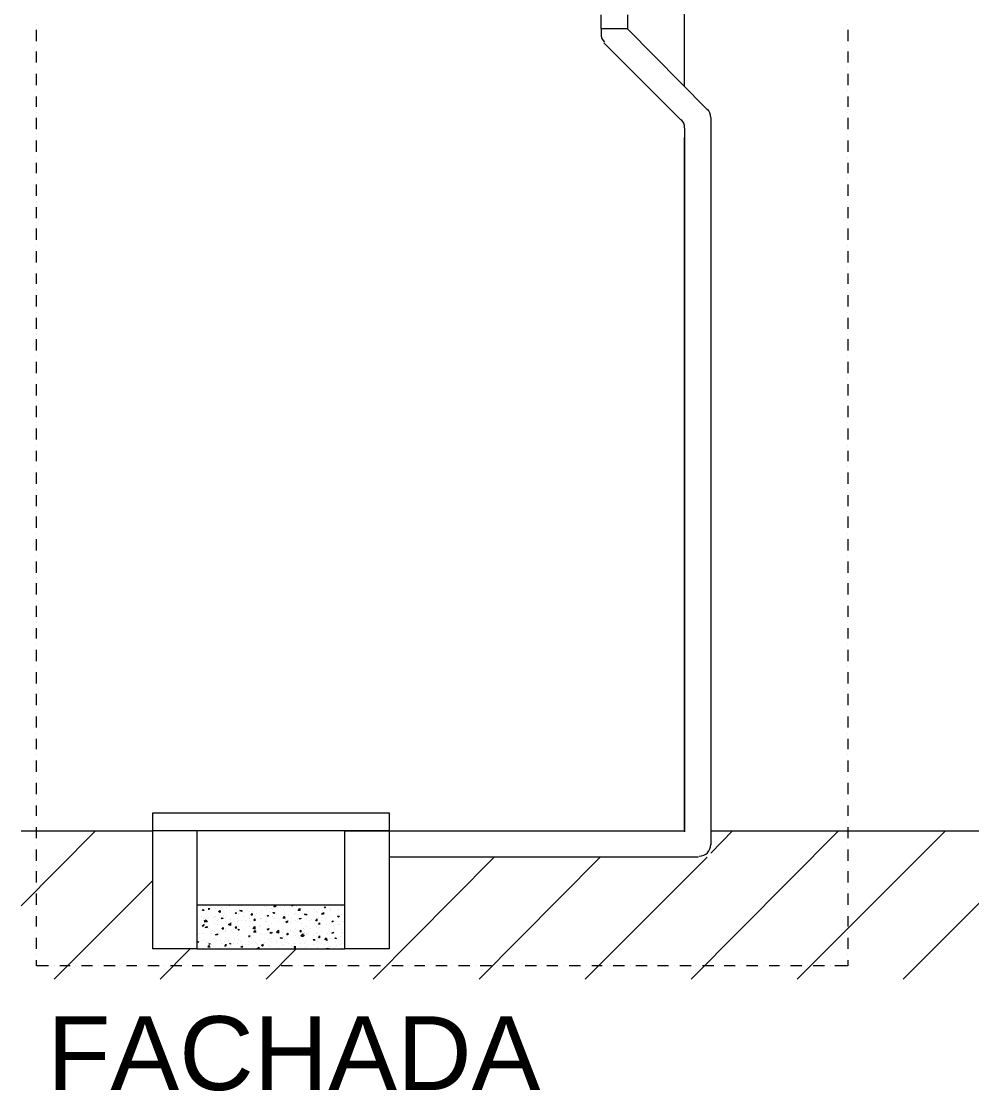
# Model space of a CAD drawing. Header units: millimetres. Extents: x 8 to 69.8, y -142.7 to -115.9.
# Drawn here: x 64.511 to 65.155, y -127.928 to -127.206 of the extents above; entities that cross this region are included whole.
import ezdxf

# ---------------------------------------------------------------- set-up
doc = ezdxf.new("R2010")
doc.units = ezdxf.units.MM
for name, color, linetype, true_color in [('PDF3_0', 7, 'Continuous', 0x8e8e8e), ('PDF3_04-DETALHE', 7, 'Continuous', 0xc6c6c6), ('PDF3_A_PLUVIAL', 7, 'Continuous', 0x2491ff)]:
    doc.layers.add(name, color=color, linetype=linetype, true_color=true_color)
doc.layers.add('PDF3_07-HACHURIADO', color=7, linetype='Continuous')
doc.layers.add('PDF3_13-CORTE', color=7, linetype='Continuous')

msp = doc.modelspace()

# ---------------------------------------------------------------- linework, layer by layer
at = {"layer": 'PDF3_0', "color": 7, "lineweight": 0}
msp.add_lwpolyline([(64.96032, -127.25029), (64.96032, -127.17473), (65.06827, -127.17473, -0.271847), (66.94026, -126.0749, -0.272057), (68.81289, -127.17473), (68.92084, -127.17473)], format="xyb", dxfattribs=at)
msp.add_lwpolyline([(64.96032, -127.75449), (64.96032, -127.28522)], dxfattribs=at)
at = {"layer": 'PDF3_04-DETALHE', "color": 7, "lineweight": 0}
for points in [[(64.52153, -127.20838), (64.52153, -127.20838)], [(64.52153, -127.21981), (64.52153, -127.21219)], [(65.07081, -127.20838), (65.07081, -127.20838)], [(65.07081, -127.21219), (65.07081, -127.21981)], [(64.52153, -127.22299), (64.52153, -127.22299)], [(64.52153, -127.23442), (64.52153, -127.2268)], [(65.07081, -127.22299), (65.07081, -127.22299)], [(65.07081, -127.2268), (65.07081, -127.23442)], [(64.52153, -127.23823), (64.52153, -127.23823)], [(64.52153, -127.24966), (64.52153, -127.24204)], [(65.07081, -127.23823), (65.07081, -127.23823)], [(65.07081, -127.24204), (65.07081, -127.24966)], [(64.52153, -127.25347), (64.52153, -127.25347)], [(64.52153, -127.26426), (64.52153, -127.25728)], [(65.07081, -127.25347), (65.07081, -127.25347)], [(65.07081, -127.25728), (65.07081, -127.26426)], [(64.52153, -127.26807), (64.52153, -127.26807)], [(64.52153, -127.2795), (64.52153, -127.27188)], [(65.07081, -127.26807), (65.07081, -127.26807)], [(65.07081, -127.27188), (65.07081, -127.2795)], [(64.52153, -127.28331), (64.52153, -127.28331)], [(65.07081, -127.28331), (65.07081, -127.28331)], [(64.52153, -127.29474), (64.52153, -127.28712)], [(65.07081, -127.28712), (65.07081, -127.29474)], [(64.52153, -127.29855), (64.52153, -127.29855)], [(65.07081, -127.29855), (65.07081, -127.29855)], [(64.52153, -127.30935), (64.52153, -127.30236)], [(65.07081, -127.30236), (65.07081, -127.30935)], [(64.52153, -127.31316), (64.52153, -127.31316)], [(65.07081, -127.31316), (65.07081, -127.31316)], [(64.52153, -127.32459), (64.52153, -127.31697)], [(65.07081, -127.31697), (65.07081, -127.32459)], [(64.52153, -127.3284), (64.52153, -127.3284)], [(65.07081, -127.3284), (65.07081, -127.3284)], [(64.52153, -127.33983), (64.52153, -127.33221)], [(65.07081, -127.33221), (65.07081, -127.33983)], [(64.52153, -127.343), (64.52153, -127.343)], [(65.07081, -127.343), (65.07081, -127.343)], [(64.52153, -127.35443), (64.52153, -127.34681)], [(65.07081, -127.34681), (65.07081, -127.35443)], [(64.52153, -127.35824), (64.52153, -127.35824)], [(65.07081, -127.35824), (65.07081, -127.35824)], [(64.52153, -127.36967), (64.52153, -127.36205)], [(65.07081, -127.36205), (65.07081, -127.36967)], [(64.52153, -127.37348), (64.52153, -127.37348)], [(64.52153, -127.38428), (64.52153, -127.37729)], [(65.07081, -127.37348), (65.07081, -127.37348)], [(65.07081, -127.37729), (65.07081, -127.38428)], [(64.52153, -127.38809), (64.52153, -127.38809)], [(64.52153, -127.39952), (64.52153, -127.3919)], [(65.07081, -127.38809), (65.07081, -127.38809)], [(65.07081, -127.3919), (65.07081, -127.39952)], [(64.52153, -127.40333), (64.52153, -127.40333)], [(64.52153, -127.41476), (64.52153, -127.40714)], [(65.07081, -127.40333), (65.07081, -127.40333)], [(65.07081, -127.40714), (65.07081, -127.41476)], [(64.52153, -127.41857), (64.52153, -127.41857)], [(64.52153, -127.42937), (64.52153, -127.42175)], [(65.07081, -127.41857), (65.07081, -127.41857)], [(65.07081, -127.42175), (65.07081, -127.42937)], [(64.52153, -127.43318), (64.52153, -127.43318)], [(64.52153, -127.44461), (64.52153, -127.43699)], [(65.07081, -127.43318), (65.07081, -127.43318)], [(65.07081, -127.43699), (65.07081, -127.44461)], [(64.52153, -127.44842), (64.52153, -127.44842)], [(64.52153, -127.45985), (64.52153, -127.45223)], [(65.07081, -127.44842), (65.07081, -127.44842)], [(65.07081, -127.45223), (65.07081, -127.45985)], [(64.52153, -127.46302), (64.52153, -127.46302)], [(64.52153, -127.47445), (64.52153, -127.46683)], [(65.07081, -127.46302), (65.07081, -127.46302)], [(65.07081, -127.46683), (65.07081, -127.47445)], [(64.52153, -127.47826), (64.52153, -127.47826)], [(65.07081, -127.47826), (65.07081, -127.47826)], [(64.52153, -127.48969), (64.52153, -127.48207)], [(65.07081, -127.48207), (65.07081, -127.48969)], [(64.52153, -127.4935), (64.52153, -127.4935)], [(65.07081, -127.4935), (65.07081, -127.4935)], [(64.52153, -127.5043), (64.52153, -127.49731)], [(65.07081, -127.49731), (65.07081, -127.5043)], [(64.52153, -127.50811), (64.52153, -127.50811)], [(65.07081, -127.50811), (65.07081, -127.50811)], [(64.52153, -127.51954), (64.52153, -127.51192)], [(65.07081, -127.51192), (65.07081, -127.51954)], [(64.52153, -127.52335), (64.52153, -127.52335)], [(65.07081, -127.52335), (65.07081, -127.52335)], [(64.52153, -127.53478), (64.52153, -127.52716)], [(65.07081, -127.52716), (65.07081, -127.53478)], [(64.52153, -127.53859), (64.52153, -127.53859)], [(65.07081, -127.53859), (65.07081, -127.53859)], [(64.52153, -127.54938), (64.52153, -127.54176)], [(65.07081, -127.54176), (65.07081, -127.54938)], [(64.52153, -127.55319), (64.52153, -127.55319)], [(65.07081, -127.55319), (65.07081, -127.55319)], [(64.52153, -127.56462), (64.52153, -127.557)], [(65.07081, -127.557), (65.07081, -127.56462)], [(64.52153, -127.56843), (64.52153, -127.56843)], [(64.52153, -127.57986), (64.52153, -127.57224)], [(65.07081, -127.56843), (65.07081, -127.56843)], [(65.07081, -127.57224), (65.07081, -127.57986)], [(64.52153, -127.58304), (64.52153, -127.58304)], [(64.52153, -127.59447), (64.52153, -127.58685)], [(65.07081, -127.58304), (65.07081, -127.58304)], [(65.07081, -127.58685), (65.07081, -127.59447)], [(64.52153, -127.59828), (64.52153, -127.59828)], [(64.52153, -127.60971), (64.52153, -127.60209)], [(65.07081, -127.59828), (65.07081, -127.59828)], [(65.07081, -127.60209), (65.07081, -127.60971)], [(64.52153, -127.61352), (64.52153, -127.61352)], [(64.52153, -127.62431), (64.52153, -127.61733)], [(65.07081, -127.61352), (65.07081, -127.61352)], [(65.07081, -127.61733), (65.07081, -127.62431)], [(64.52153, -127.62812), (64.52153, -127.62812)], [(64.52153, -127.63955), (64.52153, -127.63193)], [(65.07081, -127.62812), (65.07081, -127.62812)], [(65.07081, -127.63193), (65.07081, -127.63955)], [(64.52153, -127.64336), (64.52153, -127.64336)], [(64.52153, -127.65479), (64.52153, -127.64717)], [(65.07081, -127.64336), (65.07081, -127.64336)], [(65.07081, -127.64717), (65.07081, -127.65479)], [(64.52153, -127.6586), (64.52153, -127.6586)], [(64.52153, -127.6694), (64.52153, -127.66178)], [(65.07081, -127.6586), (65.07081, -127.6586)], [(65.07081, -127.66178), (65.07081, -127.6694)], [(64.52153, -127.67321), (64.52153, -127.67321)], [(65.07081, -127.67321), (65.07081, -127.67321)], [(64.52153, -127.68464), (64.52153, -127.67702)], [(65.07081, -127.67702), (65.07081, -127.68464)], [(64.52153, -127.68845), (64.52153, -127.68845)], [(65.07081, -127.68845), (65.07081, -127.68845)], [(64.52153, -127.69924), (64.52153, -127.69226)], [(65.07081, -127.69226), (65.07081, -127.69924)], [(64.52153, -127.70305), (64.52153, -127.70305)], [(65.07081, -127.70305), (65.07081, -127.70305)], [(64.52153, -127.71448), (64.52153, -127.70686)], [(65.07081, -127.70686), (65.07081, -127.71448)], [(64.52153, -127.71829), (64.52153, -127.71829)], [(65.07081, -127.71829), (65.07081, -127.71829)], [(64.52153, -127.72972), (64.52153, -127.7221)], [(65.07081, -127.7221), (65.07081, -127.72972)], [(64.52153, -127.73353), (64.52153, -127.73353)], [(65.07081, -127.73353), (65.07081, -127.73353)], [(64.52153, -127.74433), (64.52153, -127.73734)], [(65.07081, -127.73734), (65.07081, -127.74433)], [(64.52153, -127.74814), (64.52153, -127.74814)], [(65.07081, -127.74814), (65.07081, -127.74814)], [(64.52153, -127.75957), (64.52153, -127.75195)], [(65.07081, -127.75195), (65.07081, -127.75957)], [(64.52153, -127.76338), (64.52153, -127.76338)], [(64.52153, -127.77481), (64.52153, -127.76719)], [(65.07081, -127.76338), (65.07081, -127.76338)], [(65.07081, -127.76719), (65.07081, -127.77481)], [(64.52153, -127.77798), (64.52153, -127.77798)], [(64.52153, -127.78941), (64.52153, -127.78179)], [(65.07081, -127.77798), (65.07081, -127.77798)], [(65.07081, -127.78179), (65.07081, -127.78941)], [(64.52153, -127.79322), (64.52153, -127.79322)], [(64.52153, -127.80465), (64.52153, -127.79703)], [(65.07081, -127.79322), (65.07081, -127.79322)], [(65.07081, -127.79703), (65.07081, -127.80465)], [(64.52153, -127.80846), (64.52153, -127.80846)], [(64.52153, -127.81926), (64.52153, -127.81227)], [(65.07081, -127.80846), (65.07081, -127.80846)], [(65.07081, -127.81227), (65.07081, -127.81926)], [(64.52153, -127.82307), (64.52153, -127.82307)], [(64.52153, -127.8345), (64.52153, -127.82688)], [(65.07081, -127.82307), (65.07081, -127.82307)], [(65.07081, -127.82688), (65.07081, -127.8345)], [(64.52153, -127.83831), (64.52153, -127.83831)], [(64.52979, -127.84593), (64.52153, -127.84593), (64.52153, -127.84212)], [(65.07081, -127.84212), (65.07081, -127.84593), (65.06192, -127.84593)], [(65.07081, -127.83831), (65.07081, -127.83831)], [(64.5336, -127.84593), (64.5336, -127.84593)], [(64.54439, -127.84593), (64.53741, -127.84593)], [(64.5482, -127.84593), (64.5482, -127.84593)], [(64.55963, -127.84593), (64.55201, -127.84593)], [(64.56344, -127.84593), (64.56344, -127.84593)], [(64.57487, -127.84593), (64.56725, -127.84593)], [(64.57868, -127.84593), (64.57868, -127.84593)], [(64.58948, -127.84593), (64.58249, -127.84593)], [(64.59329, -127.84593), (64.59329, -127.84593)], [(64.60472, -127.84593), (64.5971, -127.84593)], [(64.60853, -127.84593), (64.60853, -127.84593)], [(64.61996, -127.84593), (64.61234, -127.84593)], [(64.62377, -127.84593), (64.62377, -127.84593)], [(64.63456, -127.84593), (64.62694, -127.84593)], [(64.63837, -127.84593), (64.63837, -127.84593)], [(64.6498, -127.84593), (64.64218, -127.84593)], [(64.65361, -127.84593), (64.65361, -127.84593)], [(64.66441, -127.84593), (64.65742, -127.84593)], [(64.66822, -127.84593), (64.66822, -127.84593)], [(64.67965, -127.84593), (64.67203, -127.84593)], [(64.68346, -127.84593), (64.68346, -127.84593)], [(64.69489, -127.84593), (64.68727, -127.84593)], [(64.6987, -127.84593), (64.6987, -127.84593)], [(64.70949, -127.84593), (64.70251, -127.84593)], [(64.7133, -127.84593), (64.7133, -127.84593)], [(64.72473, -127.84593), (64.71711, -127.84593)], [(64.72854, -127.84593), (64.72854, -127.84593)], [(64.73997, -127.84593), (64.73235, -127.84593)], [(64.74315, -127.84593), (64.74315, -127.84593)], [(64.75458, -127.84593), (64.74696, -127.84593)], [(64.75839, -127.84593), (64.75839, -127.84593)], [(64.76982, -127.84593), (64.7622, -127.84593)], [(64.77363, -127.84593), (64.77363, -127.84593)], [(64.78442, -127.84593), (64.77744, -127.84593)], [(64.78823, -127.84593), (64.78823, -127.84593)], [(64.79966, -127.84593), (64.79204, -127.84593)], [(64.80347, -127.84593), (64.80347, -127.84593)], [(64.8149, -127.84593), (64.80728, -127.84593)], [(64.81871, -127.84593), (64.81871, -127.84593)], [(64.82951, -127.84593), (64.82189, -127.84593)], [(64.83332, -127.84593), (64.83332, -127.84593)], [(64.84475, -127.84593), (64.83713, -127.84593)], [(64.84856, -127.84593), (64.84856, -127.84593)], [(64.85999, -127.84593), (64.85237, -127.84593)], [(64.86316, -127.84593), (64.86316, -127.84593)], [(64.87459, -127.84593), (64.86697, -127.84593)], [(64.8784, -127.84593), (64.8784, -127.84593)], [(64.88983, -127.84593), (64.88221, -127.84593)], [(64.89364, -127.84593), (64.89364, -127.84593)], [(64.90444, -127.84593), (64.89745, -127.84593)], [(64.90825, -127.84593), (64.90825, -127.84593)], [(64.91968, -127.84593), (64.91206, -127.84593)], [(64.92349, -127.84593), (64.92349, -127.84593)], [(64.93492, -127.84593), (64.9273, -127.84593)], [(64.93873, -127.84593), (64.93873, -127.84593)], [(64.94952, -127.84593), (64.9419, -127.84593)], [(64.95333, -127.84593), (64.95333, -127.84593)], [(64.96476, -127.84593), (64.95714, -127.84593)], [(64.96857, -127.84593), (64.96857, -127.84593)], [(64.98, -127.84593), (64.97238, -127.84593)], [(64.98318, -127.84593), (64.98318, -127.84593)], [(64.99461, -127.84593), (64.98699, -127.84593)], [(64.99842, -127.84593), (64.99842, -127.84593)], [(65.00985, -127.84593), (65.00223, -127.84593)], [(65.01366, -127.84593), (65.01366, -127.84593)], [(65.02445, -127.84593), (65.01747, -127.84593)], [(65.02826, -127.84593), (65.02826, -127.84593)], [(65.03969, -127.84593), (65.03207, -127.84593)], [(65.0435, -127.84593), (65.0435, -127.84593)], [(65.05493, -127.84593), (65.04731, -127.84593)], [(65.05874, -127.84593), (65.05874, -127.84593)]]:
    msp.add_lwpolyline(points, dxfattribs=at)
at = {"layer": 'PDF3_07-HACHURIADO', "lineweight": 0}
for points in [[(64.51137, -127.80529), (64.56154, -127.75449)], [(64.96476, -127.85482), (65.06446, -127.75449)], [(64.9781, -127.76973), (64.9927, -127.75449)], [(65.03652, -127.85482), (65.13685, -127.75449)], [(65.10827, -127.85482), (65.20861, -127.75449)], [(64.7495, -127.85482), (64.83141, -127.77227)], [(64.76029, -127.77163), (64.76029, -127.77163)], [(64.82125, -127.85482), (64.90317, -127.77227)], [(64.89301, -127.85482), (64.97556, -127.77227)], [(64.5336, -127.85482), (64.60027, -127.78814)], [(64.60535, -127.85482), (64.62567, -127.8345)], [(64.67711, -127.85482), (64.69743, -127.8345)]]:
    msp.add_lwpolyline(points, dxfattribs=at)
at = {"layer": 'PDF3_13-CORTE', "lineweight": 0}
for points in [[(64.51137, -127.75449), (64.60027, -127.75449)], [(64.9781, -127.75449), (69.16087, -127.75449)]]:
    msp.add_lwpolyline(points, dxfattribs=at)
at = {"layer": 'PDF3_A_PLUVIAL', "lineweight": 0}
for points in [[(64.92158, -127.20203), (64.92158, -127.21156), (64.9038, -127.21156), (64.9038, -127.20203)], [(64.9038, -127.21156), (64.9038, -127.21537)], [(64.92158, -127.21156), (64.97556, -127.26617)], [(64.90571, -127.22108), (64.95778, -127.27315)], [(64.9781, -127.27188), (64.9781, -127.75512)], [(64.96032, -127.27887), (64.96032, -127.75512)], [(64.63012, -127.75449), (64.63012, -127.8345), (64.60027, -127.8345), (64.60027, -127.75449)], [(64.76029, -127.75449), (64.76029, -127.8345), (64.73045, -127.8345), (64.73045, -127.75449), (64.96032, -127.75449)], [(64.9781, -127.75449), (64.9781, -127.76401)], [(64.96984, -127.77227), (64.76029, -127.77227)], [(64.63012, -127.80465), (64.73045, -127.80465)], [(64.64409, -127.80465), (64.64409, -127.80465)], [(64.65234, -127.80529), (64.65234, -127.80529)], [(64.65234, -127.80592), (64.65234, -127.80592)], [(64.65806, -127.80529), (64.65806, -127.80529)], [(64.6606, -127.80529), (64.6606, -127.80529)], [(64.66885, -127.80592), (64.66885, -127.80592)], [(64.67584, -127.80592), (64.67584, -127.80592)], [(64.67711, -127.80592), (64.67711, -127.80592)], [(64.68917, -127.80592), (64.68917, -127.80592)], [(64.69552, -127.80465), (64.69489, -127.80529), (64.69425, -127.80529), (64.69489, -127.80465)], [(64.69616, -127.80529), (64.69616, -127.80529)], [(64.69743, -127.80529), (64.69743, -127.80529)], [(64.69743, -127.80592), (64.69743, -127.80592)], [(64.69997, -127.80529), (64.69997, -127.80529)], [(64.71965, -127.80465), (64.72029, -127.80465)], [(64.72029, -127.80465), (64.72029, -127.80465)], [(64.72791, -127.80592), (64.72791, -127.80592)], [(64.63139, -127.81354), (64.63139, -127.81354)], [(64.63329, -127.80846), (64.63329, -127.80846)], [(64.63329, -127.81227), (64.63329, -127.81227)], [(64.63456, -127.80846), (64.63456, -127.80846)], [(64.63456, -127.81354), (64.63456, -127.81354)], [(64.63774, -127.80719), (64.63901, -127.80719), (64.63837, -127.80783), (64.63774, -127.80783)], [(64.63837, -127.81291), (64.63837, -127.81291)], [(64.64028, -127.81164), (64.64028, -127.81164)], [(64.64155, -127.81291), (64.64155, -127.81291)], [(64.64218, -127.81227), (64.64218, -127.81227)], [(64.64282, -127.80719), (64.64282, -127.80719)], [(64.64282, -127.80719), (64.64282, -127.80719)], [(64.64282, -127.81227), (64.64282, -127.81227)], [(64.64663, -127.80656), (64.64663, -127.80656)], [(64.6479, -127.81164), (64.6479, -127.81164)], [(64.64917, -127.81037), (64.64917, -127.81037)], [(64.6498, -127.81291), (64.6498, -127.81291)], [(64.65044, -127.80656), (64.65044, -127.80656)], [(64.65044, -127.81164), (64.65044, -127.81164)], [(64.65298, -127.81354), (64.65298, -127.81354)], [(64.65742, -127.81354), (64.65742, -127.81354)], [(64.65806, -127.8091), (64.65806, -127.8091)], [(64.65806, -127.81037), (64.65806, -127.81037)], [(64.65806, -127.81037), (64.65806, -127.81037)], [(64.66187, -127.80973), (64.66187, -127.80973)], [(64.66187, -127.81227), (64.66187, -127.81227)], [(64.66568, -127.8091), (64.66568, -127.8091)], [(64.66568, -127.81354), (64.66568, -127.81354)], [(64.66695, -127.80719), (64.66695, -127.80719)], [(64.66758, -127.8091), (64.66758, -127.8091)], [(64.67076, -127.81037), (64.67076, -127.81037)], [(64.6733, -127.81354), (64.6733, -127.81354)], [(64.67393, -127.80846), (64.67393, -127.80846)], [(64.67711, -127.80783), (64.67711, -127.80783)], [(64.67711, -127.81354), (64.67711, -127.81354)], [(64.67965, -127.8091), (64.67965, -127.8091)], [(64.68092, -127.80719), (64.68092, -127.80719)], [(64.68155, -127.80719), (64.68155, -127.80719)], [(64.68155, -127.81227), (64.68155, -127.81227)], [(64.68282, -127.81291), (64.68282, -127.81291)], [(64.68473, -127.80656), (64.68473, -127.80656)], [(64.68663, -127.80656), (64.68663, -127.80656)], [(64.68854, -127.80783), (64.68854, -127.80783)], [(64.68917, -127.811), (64.68917, -127.811)], [(64.69235, -127.81164), (64.69235, -127.81164)], [(64.69298, -127.80656), (64.69298, -127.80656)], [(64.69425, -127.81291), (64.69425, -127.81291)], [(64.69616, -127.811), (64.69616, -127.811)], [(64.69679, -127.81037), (64.69679, -127.81037)], [(64.70124, -127.80719), (64.70124, -127.80719)], [(64.70187, -127.81037), (64.70187, -127.81037)], [(64.70314, -127.81164), (64.70314, -127.81164)], [(64.70505, -127.8091), (64.70505, -127.8091)], [(64.70949, -127.80783), (64.70949, -127.80783)], [(64.7114, -127.8091), (64.7114, -127.8091)], [(64.71203, -127.80973), (64.71203, -127.80973)], [(64.71267, -127.80783), (64.71267, -127.80783)], [(64.71267, -127.81291), (64.71267, -127.81291)], [(64.71521, -127.80846), (64.71521, -127.80846)], [(64.71711, -127.81354), (64.71711, -127.81354)], [(64.71775, -127.80783), (64.71775, -127.80783)], [(64.72029, -127.80719), (64.72029, -127.80719)], [(64.72029, -127.81227), (64.72029, -127.81227)], [(64.72092, -127.80783), (64.72092, -127.80783)], [(64.72092, -127.80846), (64.72092, -127.80846)], [(64.726, -127.80846), (64.726, -127.80846)], [(64.72664, -127.81227), (64.72664, -127.81227)], [(64.72791, -127.811), (64.72791, -127.811)], [(64.72981, -127.80656), (64.72981, -127.80656)], [(64.63456, -127.81862), (64.63456, -127.81862)], [(64.63456, -127.81926), (64.63456, -127.81926)], [(64.6352, -127.81545), (64.63647, -127.81481), (64.6371, -127.81608), (64.6352, -127.81608)], [(64.6352, -127.81672), (64.6352, -127.81672)], [(64.63647, -127.81418), (64.63647, -127.81418)], [(64.63837, -127.81862), (64.63837, -127.81862)], [(64.63837, -127.82053), (64.63837, -127.82053)], [(64.64218, -127.81735), (64.64218, -127.81735)], [(64.64409, -127.81545), (64.64409, -127.81545)], [(64.64409, -127.81799), (64.64409, -127.81799)], [(64.64472, -127.81481), (64.64472, -127.81481)], [(64.64663, -127.82053), (64.64663, -127.82053)], [(64.6498, -127.82053), (64.6498, -127.82053)], [(64.65044, -127.81672), (64.65044, -127.81672)], [(64.65298, -127.81672), (64.65298, -127.81862), (64.65171, -127.81799), (64.65298, -127.81735)], [(64.65298, -127.81481), (64.65298, -127.81481)], [(64.65361, -127.81672), (64.65361, -127.81672)], [(64.65742, -127.81608), (64.65742, -127.81608)], [(64.65742, -127.82053), (64.65742, -127.82053)], [(64.65806, -127.81545), (64.65806, -127.81545)], [(64.65869, -127.81926), (64.65869, -127.81926)], [(64.6606, -127.81545), (64.6606, -127.81545)], [(64.66314, -127.81545), (64.66314, -127.81545)], [(64.66568, -127.81418), (64.66568, -127.81418)], [(64.66568, -127.81926), (64.66568, -127.81926)], [(64.66758, -127.81735), (64.66758, -127.81735)], [(64.66885, -127.81545), (64.66885, -127.81545)], [(64.66885, -127.81989), (64.66885, -127.81989)], [(64.67266, -127.81926), (64.67266, -127.81926)], [(64.6733, -127.81418), (64.6733, -127.81418)], [(64.6733, -127.81862), (64.6733, -127.81862)], [(64.67393, -127.81418), (64.67393, -127.81418)], [(64.67647, -127.81608), (64.67647, -127.81608)], [(64.67711, -127.81608), (64.67711, -127.81608)], [(64.67838, -127.81862), (64.67838, -127.81862)], [(64.68092, -127.81735), (64.68092, -127.81735)], [(64.68219, -127.81418), (64.68219, -127.81418)], [(64.68536, -127.81418), (64.68536, -127.81418)], [(64.68536, -127.81608), (64.68536, -127.81608)], [(64.68854, -127.81735), (64.68854, -127.81735)], [(64.68917, -127.81608), (64.68917, -127.81608)], [(64.69044, -127.81481), (64.69044, -127.81481)], [(64.69235, -127.81672), (64.69235, -127.81672)], [(64.69362, -127.81672), (64.69362, -127.81672)], [(64.69679, -127.81545), (64.69679, -127.81545)], [(64.69679, -127.82053), (64.69679, -127.82053)], [(64.69806, -127.81481), (64.69806, -127.81481)], [(64.69806, -127.81608), (64.69806, -127.81608)], [(64.70124, -127.81735), (64.70124, -127.81735)], [(64.70251, -127.82053), (64.70251, -127.82053)], [(64.70441, -127.81418), (64.70441, -127.81418)], [(64.70441, -127.81926), (64.70441, -127.81926)], [(64.70632, -127.81545), (64.70632, -127.81545)], [(64.70695, -127.82053), (64.70695, -127.82053)], [(64.70759, -127.81481), (64.70759, -127.81481)], [(64.70949, -127.81735), (64.70949, -127.81735)], [(64.7114, -127.81418), (64.7114, -127.81418)], [(64.7114, -127.81926), (64.7114, -127.81926)], [(64.71203, -127.81799), (64.71203, -127.81799)], [(64.7133, -127.81989), (64.7133, -127.81989)], [(64.71457, -127.81545), (64.71457, -127.81545)], [(64.71775, -127.81799), (64.71775, -127.81799)], [(64.72029, -127.81735), (64.72029, -127.81735)], [(64.72029, -127.81735), (64.72029, -127.81735)], [(64.72283, -127.81608), (64.72283, -127.81608)], [(64.72283, -127.81862), (64.72283, -127.81862)], [(64.72346, -127.82053), (64.72346, -127.82053)], [(64.726, -127.81799), (64.726, -127.81799)], [(64.72664, -127.81799), (64.72664, -127.81799)], [(64.72791, -127.81608), (64.72791, -127.81608)], [(64.72918, -127.81608), (64.72918, -127.81608)], [(64.63075, -127.82497), (64.63075, -127.82497)], [(64.63202, -127.8237), (64.63202, -127.8237)], [(64.63393, -127.8237), (64.63393, -127.8237)], [(64.63456, -127.82434), (64.63456, -127.82434)], [(64.6352, -127.82815), (64.6352, -127.82815)], [(64.64028, -127.8237), (64.64028, -127.8237)], [(64.64091, -127.8218), (64.64091, -127.8218)], [(64.64218, -127.82243), (64.64218, -127.82243)], [(64.64218, -127.82751), (64.64218, -127.82751)], [(64.6498, -127.8218), (64.6498, -127.8218)], [(64.6498, -127.82243), (64.6498, -127.82243)], [(64.6498, -127.82688), (64.6498, -127.82688)], [(64.6498, -127.82815), (64.6498, -127.82815)], [(64.65361, -127.8218), (64.65361, -127.8218)], [(64.65488, -127.82116), (64.65488, -127.82116)], [(64.65552, -127.82751), (64.65552, -127.82751)], [(64.65742, -127.82561), (64.65742, -127.82561)], [(64.65806, -127.82815), (64.65806, -127.82815)], [(64.65933, -127.82116), (64.65933, -127.82116)], [(64.6625, -127.82116), (64.6625, -127.82116)], [(64.66504, -127.82561), (64.66631, -127.82561), (64.66568, -127.82624), (64.66504, -127.82624)], [(64.66504, -127.82624), (64.66504, -127.82624)], [(64.66568, -127.82434), (64.66568, -127.82434)], [(64.66695, -127.82688), (64.66695, -127.82688)], [(64.66885, -127.82561), (64.66885, -127.82561)], [(64.67076, -127.8218), (64.67076, -127.8218)], [(64.6733, -127.8237), (64.6733, -127.8237)], [(64.67457, -127.82497), (64.67457, -127.82497)], [(64.67584, -127.82497), (64.67584, -127.82497)], [(64.67901, -127.8218), (64.67901, -127.8218)], [(64.67901, -127.82815), (64.67901, -127.82815)], [(64.68092, -127.82307), (64.68092, -127.8237), (64.67965, -127.8237), (64.68028, -127.82307)], [(64.68092, -127.82243), (64.68092, -127.82243)], [(64.68092, -127.82751), (64.68092, -127.82751)], [(64.68409, -127.8237), (64.68409, -127.8237)], [(64.68473, -127.8237), (64.68473, -127.8237)], [(64.68727, -127.82243), (64.68727, -127.82243)], [(64.6879, -127.82307), (64.6879, -127.82307)], [(64.6879, -127.82688), (64.6879, -127.82688)], [(64.68854, -127.82116), (64.68854, -127.82116)], [(64.68854, -127.82624), (64.68854, -127.82624)], [(64.68981, -127.82815), (64.68981, -127.82815)], [(64.69362, -127.8218), (64.69362, -127.8218)], [(64.69362, -127.82243), (64.69362, -127.82243)], [(64.69552, -127.82307), (64.69552, -127.82307)], [(64.69679, -127.82561), (64.69679, -127.82561)], [(64.69679, -127.82561), (64.69679, -127.82561)], [(64.69933, -127.82688), (64.69933, -127.82688)], [(64.70314, -127.82116), (64.70314, -127.82116)], [(64.70314, -127.82307), (64.70314, -127.82307)], [(64.70314, -127.82624), (64.70314, -127.82624)], [(64.70441, -127.82434), (64.70441, -127.82434)], [(64.70568, -127.8237), (64.70568, -127.8237)], [(64.70886, -127.82561), (64.70886, -127.82561)], [(64.7114, -127.8237), (64.7114, -127.8237)], [(64.71203, -127.82307), (64.71203, -127.82307)], [(64.71203, -127.82815), (64.71203, -127.82815)], [(64.71457, -127.82243), (64.71457, -127.82243)], [(64.71648, -127.82815), (64.71775, -127.82688), (64.71838, -127.82878), (64.71711, -127.82815)], [(64.71838, -127.82434), (64.71838, -127.82434)], [(64.71965, -127.82243), (64.71965, -127.82243)], [(64.71965, -127.8237), (64.71965, -127.8237)], [(64.71965, -127.82751), (64.71965, -127.82751)], [(64.72092, -127.82751), (64.72092, -127.82751)], [(64.72219, -127.8237), (64.72219, -127.8237)], [(64.72727, -127.82624), (64.72727, -127.82624)], [(64.72791, -127.82116), (64.72791, -127.82116)], [(64.72791, -127.82434), (64.72791, -127.82434)], [(64.72854, -127.82307), (64.72854, -127.82307)], [(64.72981, -127.82624), (64.72981, -127.82624)], [(64.63012, -127.83069), (64.63012, -127.83069)], [(64.63012, -127.8345), (64.73045, -127.8345)], [(64.63075, -127.83005), (64.63075, -127.83005)], [(64.63139, -127.83259), (64.63139, -127.83259)], [(64.63393, -127.82878), (64.63393, -127.82878)], [(64.63393, -127.83386), (64.63393, -127.83386)], [(64.63647, -127.83005), (64.63647, -127.83005)], [(64.63837, -127.83005), (64.63837, -127.83005)], [(64.64028, -127.83132), (64.64028, -127.83132)], [(64.64155, -127.83259), (64.64155, -127.83259)], [(64.64155, -127.8345), (64.64155, -127.8345)], [(64.64345, -127.82878), (64.64345, -127.82878)], [(64.64345, -127.8345), (64.64345, -127.8345)], [(64.64536, -127.83386), (64.64536, -127.83386)], [(64.64599, -127.82878), (64.64599, -127.82878)], [(64.64663, -127.83069), (64.64663, -127.83069)], [(64.64917, -127.82942), (64.64917, -127.82942)], [(64.6498, -127.83196), (64.6498, -127.83196)], [(64.65107, -127.83323), (64.65107, -127.83323)], [(64.65171, -127.82878), (64.65171, -127.82878)], [(64.65234, -127.83323), (64.65234, -127.83323)], [(64.65488, -127.83069), (64.65488, -127.83069)], [(64.65488, -127.8345), (64.65488, -127.8345)], [(64.65488, -127.8345), (64.65488, -127.8345)], [(64.65742, -127.83069), (64.65742, -127.83069)], [(64.65996, -127.82942), (64.65996, -127.82942)], [(64.66123, -127.83132), (64.66123, -127.83132)], [(64.66123, -127.83196), (64.66123, -127.83196)], [(64.66314, -127.83132), (64.66314, -127.83132)], [(64.66504, -127.82942), (64.66504, -127.82942)], [(64.66504, -127.83132), (64.66504, -127.83132)], [(64.66822, -127.82942), (64.66822, -127.82942)], [(64.67012, -127.83005), (64.67012, -127.83005)], [(64.67076, -127.83069), (64.67076, -127.83069)], [(64.67139, -127.83132), (64.67139, -127.83132)], [(64.67266, -127.83386), (64.67266, -127.83386)], [(64.6733, -127.82878), (64.6733, -127.82878)], [(64.6752, -127.83196), (64.67457, -127.83259), (64.67393, -127.83196), (64.6752, -127.83132)], [(64.67584, -127.83005), (64.67584, -127.83005)], [(64.67901, -127.83196), (64.67901, -127.83196)], [(64.68028, -127.82942), (64.68028, -127.82942)], [(64.68028, -127.83259), (64.68028, -127.83259)], [(64.68219, -127.8345), (64.68282, -127.8345)], [(64.68282, -127.8345), (64.68282, -127.8345)], [(64.68409, -127.82878), (64.68409, -127.82878)], [(64.68409, -127.83005), (64.68409, -127.83005)], [(64.68536, -127.83386), (64.68536, -127.83386)], [(64.686, -127.8345), (64.686, -127.8345)], [(64.68727, -127.83196), (64.68727, -127.83196)], [(64.68854, -127.83132), (64.68854, -127.83132)], [(64.69235, -127.83069), (64.69235, -127.83069)], [(64.69425, -127.83196), (64.69425, -127.83196)], [(64.69552, -127.83259), (64.69552, -127.83259)], [(64.69552, -127.83323), (64.69552, -127.83323)], [(64.69616, -127.83069), (64.69616, -127.83069)], [(64.69933, -127.83259), (64.69933, -127.83259)], [(64.7006, -127.83069), (64.7006, -127.83069)], [(64.70314, -127.83069), (64.70314, -127.83069)], [(64.70378, -127.82942), (64.70378, -127.82942)], [(64.70378, -127.83323), (64.70378, -127.83323)], [(64.70378, -127.8345), (64.70378, -127.8345)], [(64.70505, -127.83196), (64.70505, -127.83196)], [(64.70886, -127.83132), (64.70886, -127.83132)], [(64.71203, -127.82942), (64.71203, -127.82942)], [(64.71203, -127.83323), (64.71203, -127.83323)], [(64.71203, -127.83323), (64.71203, -127.83323)], [(64.71457, -127.83069), (64.71457, -127.83069)], [(64.71648, -127.83132), (64.71648, -127.83132)], [(64.71838, -127.8345), (64.71775, -127.8345), (64.71902, -127.83386), (64.71902, -127.8345)], [(64.71838, -127.83005), (64.71838, -127.83005)], [(64.71965, -127.83259), (64.71965, -127.83259)], [(64.71965, -127.83386), (64.71965, -127.83386)], [(64.7241, -127.82942), (64.7241, -127.82942)], [(64.72473, -127.83196), (64.72473, -127.83196)], [(64.72727, -127.83132), (64.72727, -127.83132)], [(64.72791, -127.83386), (64.72791, -127.83386)], [(64.72981, -127.83386), (64.72981, -127.83386)]]:
    msp.add_lwpolyline(points, dxfattribs=at)
for points in [[(64.60027, -127.75449), (64.60027, -127.74242), (64.76029, -127.74242), (64.76029, -127.75449)], [(64.68346, -127.80592), (64.68219, -127.80592), (64.68346, -127.80465)], [(64.71711, -127.80592), (64.71711, -127.80656), (64.71648, -127.80656)], [(64.63456, -127.80783), (64.6352, -127.80846), (64.63393, -127.80846)], [(64.64599, -127.80846), (64.64599, -127.80973), (64.64472, -127.8091)], [(64.6479, -127.81354), (64.64726, -127.81418), (64.64663, -127.81354)], [(64.65679, -127.80973), (64.65679, -127.81037), (64.65615, -127.81037)], [(64.6606, -127.80846), (64.6606, -127.8091), (64.65933, -127.80846)], [(64.66758, -127.81037), (64.66758, -127.81164), (64.66695, -127.81164)], [(64.67838, -127.81164), (64.67838, -127.81227), (64.67774, -127.81227)], [(64.68282, -127.80973), (64.68219, -127.81037), (64.68155, -127.80973)], [(64.68917, -127.81227), (64.68981, -127.81354), (64.68854, -127.81354)], [(64.69997, -127.80846), (64.6987, -127.80846), (64.69997, -127.80719)], [(64.7006, -127.81354), (64.7006, -127.81418), (64.69933, -127.81418)], [(64.70441, -127.811), (64.70441, -127.81164), (64.70314, -127.811)], [(64.71584, -127.811), (64.71457, -127.811), (64.71584, -127.80973)], [(64.72664, -127.81227), (64.726, -127.81291), (64.72537, -127.81227)], [(64.6352, -127.81799), (64.63456, -127.81926), (64.63393, -127.81862)], [(64.6371, -127.81926), (64.6371, -127.81989), (64.63583, -127.81989)], [(64.6479, -127.81989), (64.6479, -127.82116), (64.64726, -127.82116)], [(64.65679, -127.81926), (64.65679, -127.82053), (64.65615, -127.81989)], [(64.66949, -127.82116), (64.66822, -127.82053), (64.66949, -127.81926)], [(64.66949, -127.81418), (64.66949, -127.81545), (64.66885, -127.81481)], [(64.67901, -127.82053), (64.67838, -127.8218), (64.67774, -127.82116)], [(64.69171, -127.81545), (64.69108, -127.81672), (64.69044, -127.81608)], [(64.7114, -127.81418), (64.7114, -127.81545), (64.71076, -127.81545)], [(64.7133, -127.81672), (64.7133, -127.81799), (64.71267, -127.81735)], [(64.72219, -127.81545), (64.72219, -127.81608), (64.72156, -127.81608)], [(64.64409, -127.82434), (64.64409, -127.82497), (64.64282, -127.82497)], [(64.65869, -127.82116), (64.65869, -127.8218), (64.65806, -127.8218)], [(64.66949, -127.8218), (64.67012, -127.82307), (64.66885, -127.82307)], [(64.68536, -127.8237), (64.68409, -127.82307), (64.68536, -127.8218)], [(64.6879, -127.82688), (64.6879, -127.82751), (64.68663, -127.82688)], [(64.69171, -127.8237), (64.69171, -127.82497), (64.69108, -127.82497)], [(64.7006, -127.8218), (64.7006, -127.82307), (64.69997, -127.82243)], [(64.70187, -127.82624), (64.7006, -127.82561), (64.70187, -127.82434)], [(64.70251, -127.82497), (64.70251, -127.82561), (64.70187, -127.82561)], [(64.71013, -127.82815), (64.70949, -127.82878), (64.70886, -127.82815)], [(64.7133, -127.82561), (64.7133, -127.82688), (64.71267, -127.82688)], [(64.72283, -127.82307), (64.72219, -127.8237), (64.72156, -127.8237)], [(64.7241, -127.82688), (64.72473, -127.82751), (64.72346, -127.82751)], [(64.63139, -127.82942), (64.63075, -127.83005), (64.63012, -127.82942)], [(64.63901, -127.83323), (64.63774, -127.83323), (64.63837, -127.83196)], [(64.63901, -127.83069), (64.63901, -127.83132), (64.63837, -127.83132)], [(64.6498, -127.83132), (64.6498, -127.83259), (64.64917, -127.83259)], [(64.65298, -127.83069), (64.65298, -127.83132), (64.65234, -127.83069)], [(64.6606, -127.83259), (64.66123, -127.83323), (64.65996, -127.83323)], [(64.67203, -127.83323), (64.67203, -127.8345), (64.67076, -127.8345)], [(64.69679, -127.83259), (64.69679, -127.83386), (64.69616, -127.83323)]]:
    msp.add_lwpolyline(points, close=True, dxfattribs=at)
for centre, start, end in [((64.91174, -127.21505), 179.99996, 225.00011), ((64.97016, -127.27157), 359.99996, 45.00011), ((64.95238, -127.27855), 359.99996, 45.00011), ((64.97016, -127.76369), 270, 0)]:
    msp.add_arc(centre, 0.00794, start, end, dxfattribs=at)

# ---------------------------------------------------------------- texts
at = {"insert": (64.52899, -127.88), "char_height": 0.25, "attachment_point": 1}
msp.add_mtext_dynamic_manual_height_columns('\\pxsm1;{\\fArial|b0|i0|c0|p34;\\H0.2x;FACHADA\\P\\H0.6x;Escala _______________ SEM}', width=0.6516033, gutter_width=12.5, heights=[0.161], dxfattribs=at)

doc.saveas('drawing.dxf')
